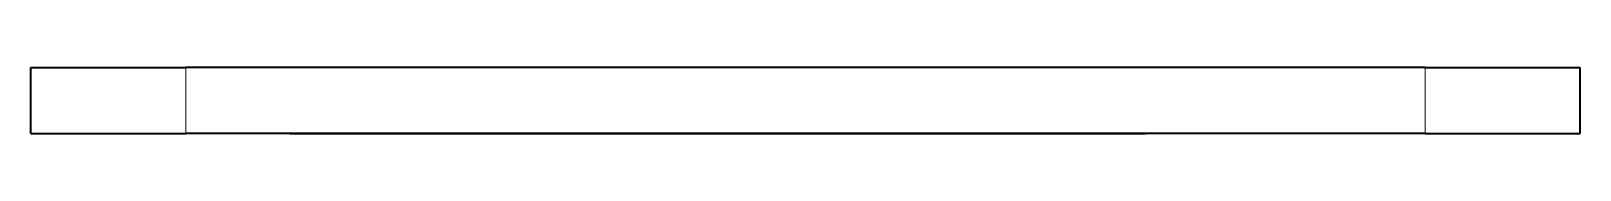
# Model space of a CAD drawing. Extents: x 317 to 941, y 143 to 776.
# Drawn here: x 559.5 to 629.5, y 143.1 to 146.1 of the extents above; entities that cross this region are included whole.
import ezdxf

# ---------------------------------------------------------------- set-up
doc = ezdxf.new("R2010")
doc.units = 0

msp = doc.modelspace()

# ---------------------------------------------------------------- linework, layer by layer
at = {"color": 7, "lineweight": 35, "ltscale": 0.175}
for p, q in [((559.5, 146.08), (566.5, 146.08)), ((622.5, 146.08), (629.5, 146.08)), ((559.5, 143.08), (566.5, 143.08)), ((622.5, 143.08), (629.5, 143.08))]:
    msp.add_line(p, q, dxfattribs=at)
at = {"color": 7, "lineweight": 35, "ltscale": 0.075}
for p, q in [((559.5, 143.08), (559.5, 146.08)), ((629.5, 143.08), (629.5, 146.08))]:
    msp.add_line(p, q, dxfattribs=at)
at = {"color": 7, "lineweight": 35}
for p, q in [((622.5, 146.08), (566.5, 146.08)), ((622.5, 143.08), (566.5, 143.08))]:
    msp.add_line(p, q, dxfattribs=at)
at = {"color": 7, "lineweight": 13, "ltscale": 0.075}
for p, q in [((566.5, 143.08), (566.5, 146.08)), ((622.5, 143.08), (622.5, 146.08))]:
    msp.add_line(p, q, dxfattribs=at)
at = {"color": 7, "lineweight": 35, "ltscale": 0.000759888}
msp.add_line((571.203, 143.08), (571.233, 143.08), dxfattribs=at)
at = {"color": 7, "lineweight": 35, "ltscale": 0.006125}
msp.add_line((571.233, 143.08), (571.478, 143.08), dxfattribs=at)
at = {"color": 7, "lineweight": 35, "ltscale": 0.032854}
msp.add_line((571.478, 143.08), (572.792, 143.08), dxfattribs=at)
at = {"color": 7, "lineweight": 35, "ltscale": 0.003442}
msp.add_line((571.61, 143.08), (571.748, 143.08), dxfattribs=at)
at = {"color": 7, "lineweight": 35, "ltscale": 0.004001}
msp.add_line((571.748, 143.08), (571.908, 143.08), dxfattribs=at)
at = {"color": 7, "lineweight": 35, "ltscale": 0.00103}
msp.add_line((571.908, 143.08), (571.949, 143.08), dxfattribs=at)
at = {"color": 7, "lineweight": 35, "ltscale": 0.03983}
msp.add_line((571.949, 143.08), (573.542, 143.08), dxfattribs=at)
at = {"color": 7, "lineweight": 35, "ltscale": 0.011586}
msp.add_line((572.098, 143.08), (572.562, 143.08), dxfattribs=at)
at = {"color": 7, "lineweight": 35, "ltscale": 0.000643921}
msp.add_line((572.562, 143.08), (572.587, 143.08), dxfattribs=at)
at = {"color": 7, "lineweight": 35, "ltscale": 0.029341}
msp.add_line((572.587, 143.08), (573.761, 143.08), dxfattribs=at)
at = {"color": 7, "lineweight": 35, "ltscale": 0.027982}
msp.add_line((572.78, 143.08), (573.899, 143.08), dxfattribs=at)
at = {"color": 7, "lineweight": 35, "ltscale": 0.000219727}
msp.add_line((572.792, 143.08), (572.801, 143.08), dxfattribs=at)
at = {"color": 7, "lineweight": 35, "ltscale": 0.00974}
msp.add_line((573.542, 143.08), (573.932, 143.08), dxfattribs=at)
at = {"color": 7, "lineweight": 35, "ltscale": 0.022057}
msp.add_line((573.761, 143.08), (574.643, 143.08), dxfattribs=at)
at = {"color": 7, "lineweight": 35, "ltscale": 0.001094}
msp.add_line((573.899, 143.08), (573.943, 143.08), dxfattribs=at)
at = {"color": 7, "lineweight": 35, "ltscale": 0.013594}
msp.add_line((573.932, 143.08), (574.475, 143.08), dxfattribs=at)
at = {"color": 7, "lineweight": 35, "ltscale": 0.029785}
msp.add_line((573.943, 143.08), (575.134, 143.08), dxfattribs=at)
at = {"color": 7, "lineweight": 35, "ltscale": 0.036832}
msp.add_line((574.203, 143.08), (575.677, 143.08), dxfattribs=at)
at = {"color": 7, "lineweight": 35, "ltscale": 0.024313}
msp.add_line((574.643, 143.08), (575.616, 143.08), dxfattribs=at)
at = {"color": 7, "lineweight": 35, "ltscale": 0.008844}
msp.add_line((575.134, 143.08), (575.488, 143.08), dxfattribs=at)
at = {"color": 7, "lineweight": 35, "ltscale": 0.024452}
msp.add_line((575.488, 143.08), (576.466, 143.08), dxfattribs=at)
at = {"color": 7, "lineweight": 35, "ltscale": 0.014256}
msp.add_line((575.677, 143.08), (576.247, 143.08), dxfattribs=at)
at = {"color": 7, "lineweight": 35, "ltscale": 0.035678}
msp.add_line((575.778, 143.08), (577.205, 143.08), dxfattribs=at)
at = {"color": 7, "lineweight": 35, "ltscale": 0.005476}
msp.add_line((575.831, 143.08), (576.05, 143.08), dxfattribs=at)
at = {"color": 7, "lineweight": 35, "ltscale": 0.00304}
msp.add_line((575.928, 143.08), (576.05, 143.08), dxfattribs=at)
at = {"color": 7, "lineweight": 35, "ltscale": 0.054837}
msp.add_line((575.959, 143.08), (578.153, 143.08), dxfattribs=at)
at = {"color": 7, "lineweight": 35, "ltscale": 0.002864}
msp.add_line((576.247, 143.08), (576.362, 143.08), dxfattribs=at)
at = {"color": 7, "lineweight": 35, "ltscale": 0.007703}
msp.add_line((576.362, 143.08), (576.67, 143.08), dxfattribs=at)
at = {"color": 7, "lineweight": 35, "ltscale": 0.008485}
msp.add_line((576.669, 143.08), (577.008, 143.08), dxfattribs=at)
at = {"color": 7, "lineweight": 35, "ltscale": 0.001273}
msp.add_line((577.008, 143.08), (577.059, 143.08), dxfattribs=at)
at = {"color": 7, "lineweight": 35, "ltscale": 0.05457}
msp.add_line((577.059, 143.08), (579.242, 143.08), dxfattribs=at)
at = {"color": 7, "lineweight": 35, "ltscale": 0.009538}
msp.add_line((577.205, 143.08), (577.586, 143.08), dxfattribs=at)
at = {"color": 7, "lineweight": 35, "ltscale": 0.031758}
msp.add_line((577.586, 143.08), (578.857, 143.08), dxfattribs=at)
at = {"color": 7, "lineweight": 35, "ltscale": 0.021529}
msp.add_line((578.153, 143.08), (579.014, 143.08), dxfattribs=at)
at = {"color": 7, "lineweight": 35, "ltscale": 0.054366}
msp.add_line((578.857, 143.08), (581.031, 143.08), dxfattribs=at)
at = {"color": 7, "lineweight": 35, "ltscale": 0.045633}
msp.add_line((579.014, 143.08), (580.839, 143.08), dxfattribs=at)
at = {"color": 7, "lineweight": 35, "ltscale": 0.09304}
msp.add_line((579.242, 143.08), (582.964, 143.08), dxfattribs=at)
at = {"color": 7, "lineweight": 35, "ltscale": 0.100073}
msp.add_line((580.839, 143.08), (584.842, 143.08), dxfattribs=at)
at = {"color": 7, "lineweight": 35, "ltscale": 0.07572}
msp.add_line((581.031, 143.08), (584.06, 143.08), dxfattribs=at)
at = {"color": 7, "lineweight": 35, "ltscale": 0.046956}
msp.add_line((582.964, 143.08), (584.842, 143.08), dxfattribs=at)
at = {"color": 7, "lineweight": 35, "ltscale": 0.019551}
msp.add_line((584.06, 143.08), (584.842, 143.08), dxfattribs=at)
at = {"color": 7, "lineweight": 35, "ltscale": 5.34058e-05}
msp.add_line((584.842, 143.08), (584.844, 143.08), dxfattribs=at)
at = {"color": 7, "lineweight": 35, "ltscale": 6.40869e-05}
msp.add_line((584.844, 143.08), (584.847, 143.08), dxfattribs=at)
at = {"color": 7, "lineweight": 35, "ltscale": 0.030658}
msp.add_line((584.847, 143.08), (586.073, 143.08), dxfattribs=at)
at = {"color": 7, "lineweight": 35, "ltscale": 0.00096283}
msp.add_line((584.864, 143.08), (584.902, 143.08), dxfattribs=at)
at = {"color": 7, "lineweight": 35, "ltscale": 0.001147}
msp.add_line((584.902, 143.08), (584.948, 143.08), dxfattribs=at)
at = {"color": 7, "lineweight": 35, "ltscale": 0.06644}
msp.add_line((584.926, 143.08), (587.583, 143.08), dxfattribs=at)
at = {"color": 7, "lineweight": 35, "ltscale": 0.000367737}
msp.add_line((584.948, 143.08), (584.963, 143.08), dxfattribs=at)
at = {"color": 7, "lineweight": 35, "ltscale": 0.012035}
msp.add_line((584.963, 143.08), (585.444, 143.08), dxfattribs=at)
at = {"color": 7, "lineweight": 35, "ltscale": 0.027884}
msp.add_line((585.015, 143.08), (586.131, 143.08), dxfattribs=at)
at = {"color": 7, "lineweight": 35, "ltscale": 0.026964}
msp.add_line((585.444, 143.08), (586.523, 143.08), dxfattribs=at)
at = {"color": 7, "lineweight": 35, "ltscale": 0.108295}
msp.add_line((585.494, 143.08), (589.825, 143.08), dxfattribs=at)
at = {"color": 7, "lineweight": 35, "ltscale": 0.048355}
msp.add_line((586.073, 143.08), (588.007, 143.08), dxfattribs=at)
at = {"color": 7, "lineweight": 35, "ltscale": 0.00638}
for p, q in [((586.131, 143.08), (586.386, 143.08)), ((586.523, 143.08), (586.778, 143.08))]:
    msp.add_line(p, q, dxfattribs=at)
at = {"color": 7, "lineweight": 35, "ltscale": 0.00014801}
msp.add_line((586.386, 143.08), (586.392, 143.08), dxfattribs=at)
at = {"color": 7, "lineweight": 35, "ltscale": 0.005635}
msp.add_line((586.392, 143.08), (586.617, 143.08), dxfattribs=at)
at = {"color": 7, "lineweight": 35, "ltscale": 0.003552}
msp.add_line((586.617, 143.08), (586.759, 143.08), dxfattribs=at)
at = {"color": 7, "lineweight": 35, "ltscale": 0.025957}
msp.add_line((586.778, 143.08), (587.816, 143.08), dxfattribs=at)
at = {"color": 7, "lineweight": 35, "ltscale": 0.074609}
msp.add_line((587.583, 143.08), (590.568, 143.08), dxfattribs=at)
at = {"color": 7, "lineweight": 35, "ltscale": 7.47681e-05}
msp.add_line((587.816, 143.08), (587.819, 143.08), dxfattribs=at)
at = {"color": 7, "lineweight": 35, "ltscale": 0.106824}
msp.add_line((587.956, 143.08), (592.229, 143.08), dxfattribs=at)
at = {"color": 7, "lineweight": 35, "ltscale": 0.048947}
msp.add_line((588.006, 143.08), (589.964, 143.08), dxfattribs=at)
at = {"color": 7, "lineweight": 35, "ltscale": 0.097304}
msp.add_line((589.825, 143.08), (593.717, 143.08), dxfattribs=at)
at = {"color": 7, "lineweight": 35, "ltscale": 0.115762}
msp.add_line((589.916, 143.08), (594.546, 143.08), dxfattribs=at)
at = {"color": 7, "lineweight": 35, "ltscale": 0.010402}
msp.add_line((589.964, 143.08), (590.38, 143.08), dxfattribs=at)
at = {"color": 7, "lineweight": 35, "ltscale": 0.022354}
msp.add_line((590.139, 143.08), (591.033, 143.08), dxfattribs=at)
at = {"color": 7, "lineweight": 35, "ltscale": 0.000358582}
msp.add_line((590.38, 143.08), (590.395, 143.08), dxfattribs=at)
at = {"color": 7, "lineweight": 35, "ltscale": 0.000985718}
msp.add_line((590.567, 143.08), (590.606, 143.08), dxfattribs=at)
at = {"color": 7, "lineweight": 35, "ltscale": 0.00997}
msp.add_line((590.606, 143.08), (591.005, 143.08), dxfattribs=at)
at = {"color": 7, "lineweight": 35, "ltscale": 0.008865}
msp.add_line((591.005, 143.08), (591.359, 143.08), dxfattribs=at)
at = {"color": 7, "lineweight": 35, "ltscale": 0.070714}
msp.add_line((591.033, 143.08), (593.862, 143.08), dxfattribs=at)
at = {"color": 7, "lineweight": 35, "ltscale": 0.028427}
msp.add_line((591.359, 143.08), (592.497, 143.08), dxfattribs=at)
at = {"color": 7, "lineweight": 35, "ltscale": 0.011519}
msp.add_line((592.229, 143.08), (592.69, 143.08), dxfattribs=at)
at = {"color": 7, "lineweight": 35, "ltscale": 0.003085}
msp.add_line((592.497, 143.08), (592.62, 143.08), dxfattribs=at)
at = {"color": 7, "lineweight": 35, "ltscale": 0.023331}
msp.add_line((592.62, 143.08), (593.553, 143.08), dxfattribs=at)
at = {"color": 7, "lineweight": 35, "ltscale": 0.116917}
msp.add_line((592.69, 143.08), (597.367, 143.08), dxfattribs=at)
at = {"color": 7, "lineweight": 35, "ltscale": 0.00298}
msp.add_line((593.553, 143.08), (593.672, 143.08), dxfattribs=at)
at = {"color": 7, "lineweight": 35, "ltscale": 0.005492}
msp.add_line((593.672, 143.08), (593.892, 143.08), dxfattribs=at)
at = {"color": 7, "lineweight": 35, "ltscale": 0.009059}
msp.add_line((593.717, 143.08), (594.08, 143.08), dxfattribs=at)
at = {"color": 7, "lineweight": 35, "ltscale": 0.012338}
msp.add_line((593.862, 143.08), (594.355, 143.08), dxfattribs=at)
at = {"color": 7, "lineweight": 35, "ltscale": 0.056543}
msp.add_line((594.08, 143.08), (596.342, 143.08), dxfattribs=at)
at = {"color": 7, "lineweight": 35, "ltscale": 0.111234}
msp.add_line((594.355, 143.08), (598.805, 143.08), dxfattribs=at)
at = {"color": 7, "lineweight": 35, "ltscale": 0.108907}
msp.add_line((594.546, 143.08), (598.903, 143.08), dxfattribs=at)
at = {"color": 7, "lineweight": 35, "ltscale": 0.034071}
msp.add_line((596.342, 143.08), (597.704, 143.08), dxfattribs=at)
at = {"color": 7, "lineweight": 35, "ltscale": 0.009445}
msp.add_line((597.367, 143.08), (597.744, 143.08), dxfattribs=at)
at = {"color": 7, "lineweight": 35, "ltscale": 0.0035}
msp.add_line((597.744, 143.08), (597.884, 143.08), dxfattribs=at)
at = {"color": 7, "lineweight": 35, "ltscale": 0.000857544}
msp.add_line((597.884, 143.08), (597.919, 143.08), dxfattribs=at)
at = {"color": 7, "lineweight": 35, "ltscale": 0.050726}
msp.add_line((597.919, 143.08), (599.948, 143.08), dxfattribs=at)
at = {"color": 7, "lineweight": 35, "ltscale": 0.018347}
msp.add_line((598.652, 143.08), (599.386, 143.08), dxfattribs=at)
at = {"color": 7, "lineweight": 35, "ltscale": 0.017778}
msp.add_line((598.805, 143.08), (599.516, 143.08), dxfattribs=at)
at = {"color": 7, "lineweight": 35, "ltscale": 0.10311}
msp.add_line((598.903, 143.08), (603.027, 143.08), dxfattribs=at)
at = {"color": 7, "lineweight": 35, "ltscale": 0.109853}
msp.add_line((599.386, 143.08), (603.78, 143.08), dxfattribs=at)
at = {"color": 7, "lineweight": 35, "ltscale": 0.017972}
msp.add_line((599.516, 143.08), (600.235, 143.08), dxfattribs=at)
at = {"color": 7, "lineweight": 35, "ltscale": 0.001326}
msp.add_line((599.948, 143.08), (600.001, 143.08), dxfattribs=at)
at = {"color": 7, "lineweight": 35, "ltscale": 0.016109}
msp.add_line((600.001, 143.08), (600.645, 143.08), dxfattribs=at)
at = {"color": 7, "lineweight": 35, "ltscale": 0.080821}
msp.add_line((600.235, 143.08), (603.468, 143.08), dxfattribs=at)
at = {"color": 7, "lineweight": 35, "ltscale": 0.047441}
msp.add_line((600.645, 143.08), (602.543, 143.08), dxfattribs=at)
at = {"color": 7, "lineweight": 35, "ltscale": 0.008774}
msp.add_line((602.543, 143.08), (602.894, 143.08), dxfattribs=at)
at = {"color": 7, "lineweight": 35, "ltscale": 0.000794983}
msp.add_line((603.027, 143.08), (603.059, 143.08), dxfattribs=at)
at = {"color": 7, "lineweight": 35, "ltscale": 0.018225}
msp.add_line((603.059, 143.08), (603.788, 143.08), dxfattribs=at)
at = {"color": 7, "lineweight": 35, "ltscale": 0.090034}
msp.add_line((603.668, 143.08), (607.27, 143.08), dxfattribs=at)
at = {"color": 7, "lineweight": 35, "ltscale": 0.038921}
msp.add_line((603.788, 143.08), (605.345, 143.08), dxfattribs=at)
at = {"color": 7, "lineweight": 35, "ltscale": 0.043159}
msp.add_line((603.788, 143.08), (605.514, 143.08), dxfattribs=at)
at = {"color": 7, "lineweight": 35, "ltscale": 0.000294495}
msp.add_line((605.514, 143.08), (605.526, 143.08), dxfattribs=at)
at = {"color": 7, "lineweight": 35, "ltscale": 0.002016}
msp.add_line((605.526, 143.08), (605.607, 143.08), dxfattribs=at)
at = {"color": 7, "lineweight": 35, "ltscale": 0.013298}
msp.add_line((605.607, 143.08), (606.138, 143.08), dxfattribs=at)
at = {"color": 7, "lineweight": 35, "ltscale": 0.024202}
msp.add_line((606.138, 143.08), (607.107, 143.08), dxfattribs=at)
at = {"color": 7, "lineweight": 35, "ltscale": 0.08076}
msp.add_line((606.342, 143.08), (609.573, 143.08), dxfattribs=at)
at = {"color": 7, "lineweight": 35, "ltscale": 0.001318}
msp.add_line((607.27, 143.08), (607.322, 143.08), dxfattribs=at)
at = {"color": 7, "lineweight": 35, "ltscale": 0.047789}
msp.add_line((607.322, 143.08), (609.234, 143.08), dxfattribs=at)
at = {"color": 7, "lineweight": 35, "ltscale": 0.006641}
msp.add_line((609.234, 143.08), (609.499, 143.08), dxfattribs=at)
at = {"color": 7, "lineweight": 35, "ltscale": 0.009471}
msp.add_line((609.499, 143.08), (609.878, 143.08), dxfattribs=at)
at = {"color": 7, "lineweight": 35, "ltscale": 0.008212}
msp.add_line((609.573, 143.08), (609.901, 143.08), dxfattribs=at)
at = {"color": 7, "lineweight": 35, "ltscale": 0.000318909}
msp.add_line((615.369, 143.08), (615.357, 143.08), dxfattribs=at)
at = {"color": 7, "lineweight": 35, "ltscale": 0.0009552}
msp.add_line((615.407, 143.08), (615.369, 143.08), dxfattribs=at)
at = {"color": 7, "lineweight": 35, "ltscale": 0.011644}
msp.add_line((615.873, 143.08), (615.407, 143.08), dxfattribs=at)
at = {"color": 7, "lineweight": 35, "ltscale": 0.005928}
msp.add_line((616.11, 143.08), (615.873, 143.08), dxfattribs=at)
at = {"color": 7, "lineweight": 35, "ltscale": 0.000817871}
msp.add_line((616.143, 143.08), (616.11, 143.08), dxfattribs=at)
at = {"color": 7, "lineweight": 35, "ltscale": 0.019073}
msp.add_line((616.907, 143.08), (616.144, 143.08), dxfattribs=at)
at = {"color": 7, "lineweight": 35, "ltscale": 0.019252}
msp.add_line((617.677, 143.08), (616.907, 143.08), dxfattribs=at)

doc.saveas('drawing.dxf')
